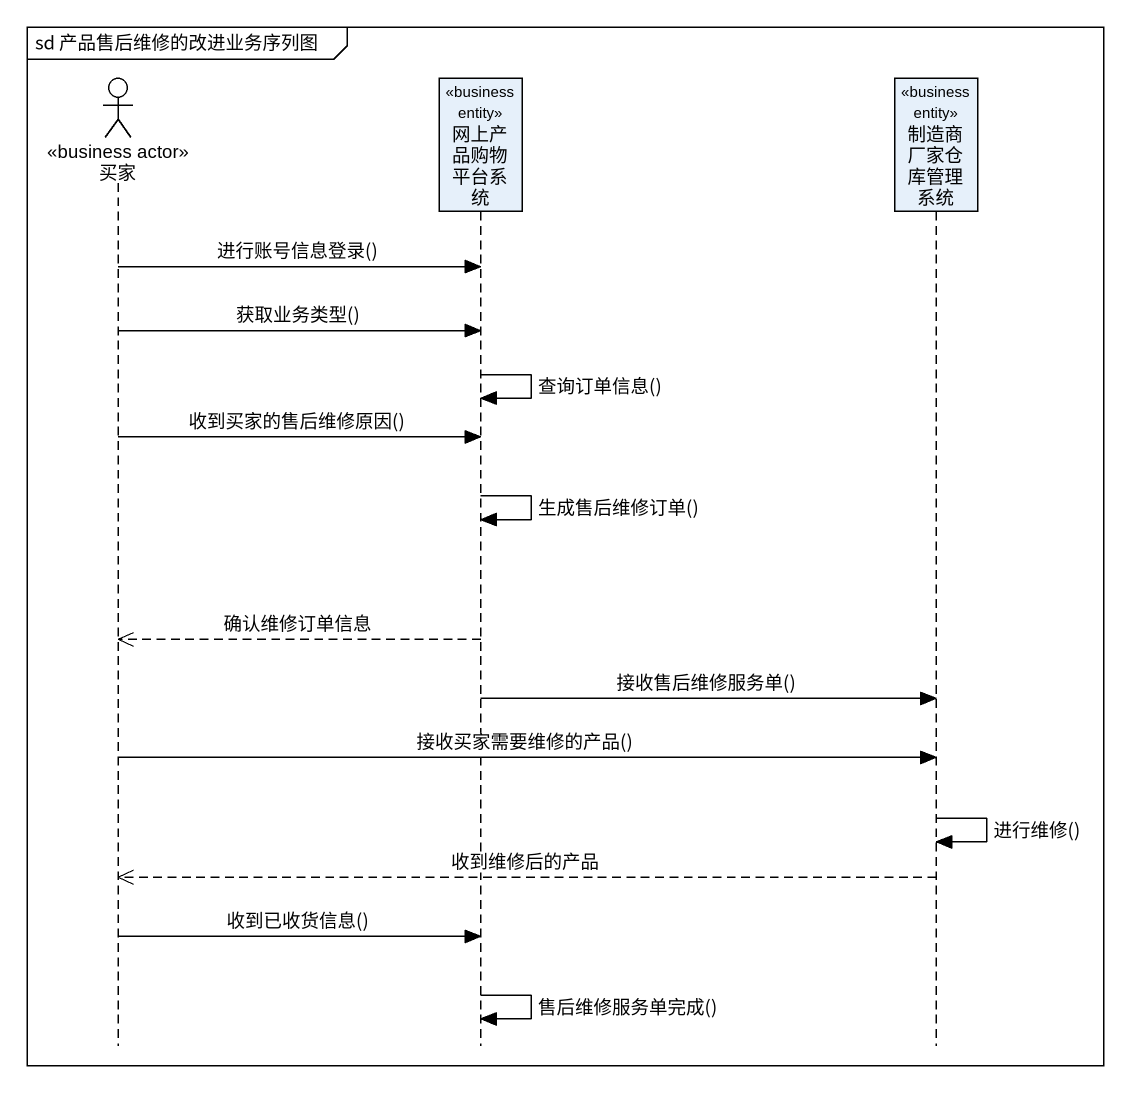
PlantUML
@startuml
mainframe sd 产品售后维修的改进业务序列图
hide footbox
actor 买家 <<business actor>>
participant 网上产品购物平台系统 <<business entity>>
participant 制造商厂家仓库管理系统 <<business entity>>

买家 -> 网上产品购物平台系统 : 进行账号信息登录()
买家 -> 网上产品购物平台系统 : 获取业务类型()
网上产品购物平台系统 -> 网上产品购物平台系统 : 查询订单信息()
买家 -> 网上产品购物平台系统 : 收到买家的售后维修原因()
网上产品购物平台系统 -> 网上产品购物平台系统 : 生成售后维修订单()
网上产品购物平台系统 -->> 买家 : 确认维修订单信息
网上产品购物平台系统 -> 制造商厂家仓库管理系统 : 接收售后维修服务单()
买家 -> 制造商厂家仓库管理系统 : 接收买家需要维修的产品()
制造商厂家仓库管理系统 -> 制造商厂家仓库管理系统 : 进行维修()
制造商厂家仓库管理系统 -->> 买家 : 收到维修后的产品
买家 -> 网上产品购物平台系统 : 收到已收货信息()
网上产品购物平台系统 -> 网上产品购物平台系统 : 售后维修服务单完成()
@enduml
